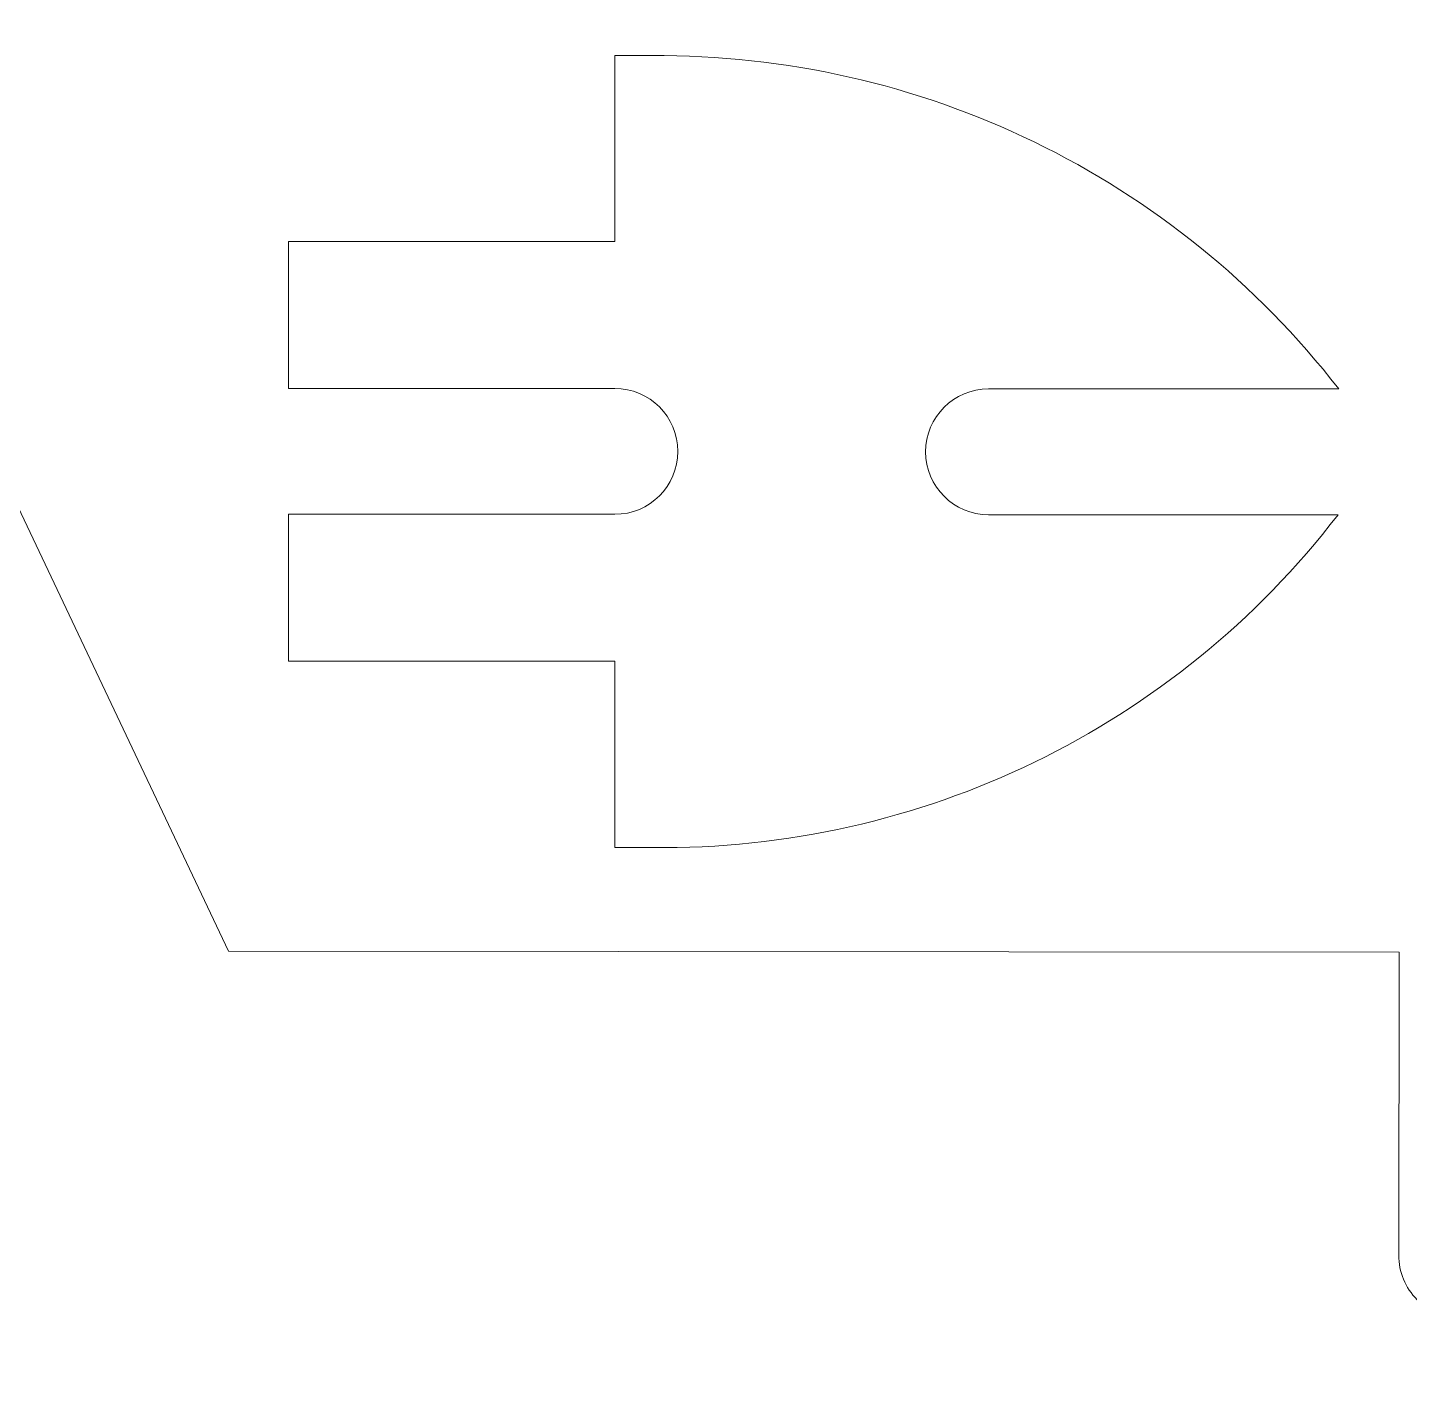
# Model space of a CAD drawing. Header units: millimetres. Extents: x -143 to 143, y -129 to 129.
# Drawn here: x -81.82 to -50.17, y 12.22 to 43.66 of the extents above; entities that cross this region are included whole.
import ezdxf

# ---------------------------------------------------------------- set-up
doc = ezdxf.new("R2010")
doc.units = ezdxf.units.MM
doc.header["$MEASUREMENT"] = 0
doc.layers.add('Camada 1', color=7, linetype='Continuous')

msp = doc.modelspace()

# ---------------------------------------------------------------- linework, layer by layer
at = {"layer": 'Camada 1', "color": 250, "lineweight": 9}
for points, knots in [([(-106.889, -2.3357), (-106.889, -2.3357), (-97.3063, -2.3357), (-97.3063, -2.3357), (-97.3063, -2.3357), (-97.3063, -2.3357), (-97.3097, -5.6576), (-97.3097, -5.6576), (-97.3097, -5.6576), (-97.3097, -5.941), (-97.1981, -6.2129), (-96.9981, -6.4136), (-96.9981, -6.4136), (-96.7982, -6.6143), (-96.5265, -6.7273), (-96.2432, -6.7278), (-96.2432, -6.7278), (-96.2432, -6.7278), (-87.2691, -6.7365), (-87.2691, -6.7365), (-87.2691, -6.7365), (-87.2691, -6.7365), (-87.2446, 17.8331), (-87.2446, 17.8331), (-87.2446, 17.8331), (-87.2446, 17.8331), (-84.3602, 17.8308), (-84.3602, 17.8308), (-84.3602, 17.8308), (-84.3602, 17.8308), (-84.3847, -6.7399), (-84.3847, -6.7399), (-84.3847, -6.7399), (-84.3847, -6.7399), (-47.5511, -6.7766), (-47.5511, -6.7766), (-47.5511, -6.7766), (-44.0525, -6.3301), (-41.3343, -3.5119), (-41.0144, 0.0005), (-41.0144, 0.0005), (-41.0144, 0.0005), (-64.4869, 0.0238), (-64.4869, 0.0238), (-64.4869, 0.0238), (-64.4869, 0.0238), (-64.4835, 2.9081), (-64.4835, 2.9081), (-64.4835, 2.9081), (-64.4835, 2.9081), (-27.2651, 2.8708), (-27.2651, 2.8708), (-27.2651, 2.8708), (-23.1373, 2.8904), (-19.0254, 3.3846), (-15.0104, 4.3437), (-15.0104, 4.3437), (-3.2653, 6.6001), (8.2333, 9.9911), (19.3234, 14.4689), (19.3234, 14.4689), (19.3234, 14.4689), (24.5537, 10.511), (24.5537, 10.511), (24.5537, 10.511), (23.1937, 7.8748), (23.8148, 4.6504), (26.0567, 2.708), (26.0567, 2.708), (28.2986, 0.7656), (31.5787, 0.6102), (33.9943, 2.3317), (33.9943, 2.3317), (36.4099, 4.0533), (37.3332, 7.2046), (36.2287, 9.9576), (36.2287, 9.9576), (35.1242, 12.7106), (32.2789, 14.3499), (29.3433, 13.9246), (29.3433, 13.9246), (29.3433, 13.9246), (28.5083, 16.8082), (28.5083, 16.8082), (28.5083, 16.8082), (28.5083, 16.8082), (36.869, 18.9378), (36.869, 18.9378), (36.869, 18.9378), (39.8179, 19.4827), (42.5127, 20.9633), (44.5538, 23.1603), (44.5538, 23.1603), (45.4014, 23.9638), (46.1745, 24.8425), (46.8636, 25.7855), (46.8636, 25.7855), (48.1015, 27.2507), (49.1692, 28.8517), (50.046, 30.5577), (50.046, 30.5577), (50.046, 30.5577), (-4.3869, 30.6127), (-4.3869, 30.6127), (-4.3869, 30.6127), (-4.3869, 30.6127), (-4.3845, 33.4971), (-4.3845, 33.4971), (-4.3845, 33.4971), (-4.3845, 33.4971), (51.1667, 33.4409), (51.1667, 33.4409), (51.1667, 33.4409), (51.1667, 33.4409), (51.1737, 40.5664), (51.1737, 40.5664), (51.1737, 40.5664), (51.5615, 51.8227), (44.4181, 61.9642), (33.6888, 65.3898), (33.6888, 65.3898), (25.9602, 67.0757), (18.2441, 62.4972), (16.0202, 54.9059), (16.0202, 54.9059), (14.2823, 49.4549), (10.7103, 44.7738), (5.9115, 41.6583), (5.9115, 41.6583), (5.9115, 41.6583), (-47.4976, 45.5449), (-47.4976, 45.5449), (-47.4976, 45.5449), (-47.4976, 45.5449), (-47.5286, 15.5187), (-47.5286, 15.5187), (-47.5286, 15.5187), (-47.5286, 14.7225), (-48.1747, 14.0773), (-48.9707, 14.0774), (-48.9707, 14.0774), (-49.3537, 14.0773), (-49.7209, 14.2296), (-49.9914, 14.5007), (-49.9914, 14.5007), (-50.2619, 14.7715), (-50.413, 15.139), (-50.413, 15.5218), (-50.413, 15.5218), (-50.413, 15.5218), (-50.4064, 22.4646), (-50.4064, 22.4646), (-50.4064, 22.4646), (-50.4064, 22.4646), (-77.2194, 22.4914), (-77.2194, 22.4914), (-77.2194, 22.4914), (-77.2194, 22.4914), (-84.4578, 37.7645), (-84.4578, 37.7645), (-84.4578, 37.7645), (-84.4578, 37.7645), (-85.6367, 37.7658), (-85.6367, 37.7658), (-85.6367, 37.7658), (-85.6367, 37.7658), (-86.5147, 31.5637), (-86.5147, 31.5637), (-86.5147, 31.5637), (-86.5147, 31.5637), (-89.3705, 31.968), (-89.3705, 31.968), (-89.3705, 31.968), (-89.3705, 31.968), (-88.5494, 37.7687), (-88.5494, 37.7687), (-88.5494, 37.7687), (-88.5494, 37.7687), (-129.7632, 37.8004), (-129.7632, 37.8004), (-129.7632, 37.8004), (-133.229, 37.4104), (-136.2583, 35.284), (-137.8031, 32.157), (-137.8031, 32.157), (-137.8031, 32.157), (-141.007, 32.161), (-141.007, 32.161), (-141.007, 32.161), (-141.5738, 32.1617), (-142.1176, 31.9371), (-142.5188, 31.5368), (-142.5188, 31.5368), (-142.92, 31.1364), (-143.1462, 30.593), (-143.1462, 30.0262), (-143.1462, 30.0262), (-143.1462, 30.0262), (-143.1477, 28.7975), (-143.1477, 28.7975), (-143.1477, 28.7975), (-143.1477, 28.7975), (-137.8063, 28.7918), (-137.8063, 28.7918), (-137.8063, 28.7918), (-137.8063, 28.7918), (-137.8088, 25.9075), (-137.8088, 25.9075), (-137.8088, 25.9075), (-137.8088, 25.9075), (-143.1502, 25.9132), (-143.1502, 25.9132), (-143.1502, 25.9132), (-143.1502, 25.9132), (-143.1518, 24.6847), (-143.1518, 24.6847), (-143.1518, 24.6847), (-143.1518, 24.118), (-142.9276, 23.5744), (-142.5271, 23.1734), (-142.5271, 23.1734), (-142.1269, 22.7723), (-141.5835, 22.5468), (-141.0169, 22.5463), (-141.0169, 22.5463), (-141.0169, 22.5463), (-137.2669, 22.5428), (-137.2669, 22.5428), (-137.2669, 22.5428), (-132.5178, 9.2724), (-120.835, -0.2954), (-106.889, -2.3357)], [0, 0, 0, 0, 0.0169492, 0.0169492, 0.0169492, 0.0169492, 0.0338983, 0.0338983, 0.0338983, 0.0338983, 0.0508475, 0.0508475, 0.0508475, 0.0508475, 0.0677966, 0.0677966, 0.0677966, 0.0677966, 0.0847458, 0.0847458, 0.0847458, 0.0847458, 0.1016949, 0.1016949, 0.1016949, 0.1016949, 0.1186441, 0.1186441, 0.1186441, 0.1186441, 0.1355932, 0.1355932, 0.1355932, 0.1355932, 0.1525424, 0.1525424, 0.1525424, 0.1525424, 0.1694915, 0.1694915, 0.1694915, 0.1694915, 0.1864407, 0.1864407, 0.1864407, 0.1864407, 0.2033898, 0.2033898, 0.2033898, 0.2033898, 0.220339, 0.220339, 0.220339, 0.220339, 0.2372881, 0.2372881, 0.2372881, 0.2372881, 0.2542373, 0.2542373, 0.2542373, 0.2542373, 0.2711864, 0.2711864, 0.2711864, 0.2711864, 0.2881356, 0.2881356, 0.2881356, 0.2881356, 0.3050847, 0.3050847, 0.3050847, 0.3050847, 0.3220339, 0.3220339, 0.3220339, 0.3220339, 0.3389831, 0.3389831, 0.3389831, 0.3389831, 0.3559322, 0.3559322, 0.3559322, 0.3559322, 0.3728814, 0.3728814, 0.3728814, 0.3728814, 0.3898305, 0.3898305, 0.3898305, 0.3898305, 0.4067797, 0.4067797, 0.4067797, 0.4067797, 0.4237288, 0.4237288, 0.4237288, 0.4237288, 0.440678, 0.440678, 0.440678, 0.440678, 0.4576271, 0.4576271, 0.4576271, 0.4576271, 0.4745763, 0.4745763, 0.4745763, 0.4745763, 0.4915254, 0.4915254, 0.4915254, 0.4915254, 0.5084746, 0.5084746, 0.5084746, 0.5084746, 0.5254237, 0.5254237, 0.5254237, 0.5254237, 0.5423729, 0.5423729, 0.5423729, 0.5423729, 0.559322, 0.559322, 0.559322, 0.559322, 0.5762712, 0.5762712, 0.5762712, 0.5762712, 0.5932203, 0.5932203, 0.5932203, 0.5932203, 0.6101695, 0.6101695, 0.6101695, 0.6101695, 0.6271186, 0.6271186, 0.6271186, 0.6271186, 0.6440678, 0.6440678, 0.6440678, 0.6440678, 0.6610169, 0.6610169, 0.6610169, 0.6610169, 0.6779661, 0.6779661, 0.6779661, 0.6779661, 0.6949153, 0.6949153, 0.6949153, 0.6949153, 0.7118644, 0.7118644, 0.7118644, 0.7118644, 0.7288136, 0.7288136, 0.7288136, 0.7288136, 0.7457627, 0.7457627, 0.7457627, 0.7457627, 0.7627119, 0.7627119, 0.7627119, 0.7627119, 0.779661, 0.779661, 0.779661, 0.779661, 0.7966102, 0.7966102, 0.7966102, 0.7966102, 0.8135593, 0.8135593, 0.8135593, 0.8135593, 0.8305085, 0.8305085, 0.8305085, 0.8305085, 0.8474576, 0.8474576, 0.8474576, 0.8474576, 0.8644068, 0.8644068, 0.8644068, 0.8644068, 0.8813559, 0.8813559, 0.8813559, 0.8813559, 0.8983051, 0.8983051, 0.8983051, 0.8983051, 0.9152542, 0.9152542, 0.9152542, 0.9152542, 0.9322034, 0.9322034, 0.9322034, 0.9322034, 0.9491525, 0.9491525, 0.9491525, 0.9491525, 0.9661017, 0.9661017, 0.9661017, 0.9661017, 1, 1, 1, 1]), ([(-67.5164, 24.8642), (-67.5164, 24.8642), (-68.371, 24.8643), (-68.371, 24.8643), (-68.371, 24.8643), (-68.371, 24.8643), (-68.371, 29.1374), (-68.371, 29.1374), (-68.371, 29.1374), (-68.371, 29.1374), (-75.849, 29.1373), (-75.849, 29.1373), (-75.849, 29.1373), (-75.849, 29.1373), (-75.849, 32.5024), (-75.849, 32.5024), (-75.849, 32.5024), (-75.849, 32.5024), (-68.371, 32.5024), (-68.371, 32.5024), (-68.371, 32.5024), (-67.5746, 32.5024), (-66.9289, 33.1482), (-66.9289, 33.9446), (-66.9289, 33.9446), (-66.9289, 34.7411), (-67.5746, 35.3868), (-68.3711, 35.3868), (-68.3711, 35.3868), (-68.3711, 35.3868), (-75.849, 35.3867), (-75.849, 35.3867), (-75.849, 35.3867), (-75.849, 35.3867), (-75.849, 38.7518), (-75.849, 38.7518), (-75.849, 38.7518), (-75.849, 38.7518), (-72.3664, 38.7518), (-72.3664, 38.7518), (-72.3664, 38.7518), (-72.3664, 38.7518), (-68.3711, 38.7518), (-68.3711, 38.7518), (-68.3711, 38.7518), (-68.3711, 38.7518), (-68.3711, 43.0142), (-68.3711, 43.0142), (-68.3711, 43.0142), (-68.3711, 43.0142), (-67.5271, 43.0142), (-67.5271, 43.0142), (-67.5271, 43.0142), (-61.377, 43.0615), (-55.557, 40.2368), (-51.7889, 35.3761), (-51.7889, 35.3761), (-51.7889, 35.3761), (-59.8088, 35.3761), (-59.8088, 35.3761), (-59.8088, 35.3761), (-60.6054, 35.3761), (-61.251, 34.7305), (-61.251, 33.934), (-61.251, 33.934), (-61.251, 33.1375), (-60.6054, 32.4918), (-59.8088, 32.4918), (-59.8088, 32.4918), (-59.8088, 32.4918), (-51.8037, 32.4917), (-51.8037, 32.4917), (-51.8037, 32.4917), (-55.5468, 27.6156), (-61.3697, 24.7891), (-67.5165, 24.8642)], [0, 0, 0, 0, 0.05, 0.05, 0.05, 0.05, 0.1, 0.1, 0.1, 0.1, 0.15, 0.15, 0.15, 0.15, 0.2, 0.2, 0.2, 0.2, 0.25, 0.25, 0.25, 0.25, 0.3, 0.3, 0.3, 0.3, 0.35, 0.35, 0.35, 0.35, 0.4, 0.4, 0.4, 0.4, 0.45, 0.45, 0.45, 0.45, 0.5, 0.5, 0.5, 0.5, 0.55, 0.55, 0.55, 0.55, 0.6, 0.6, 0.6, 0.6, 0.65, 0.65, 0.65, 0.65, 0.7, 0.7, 0.7, 0.7, 0.75, 0.75, 0.75, 0.75, 0.8, 0.8, 0.8, 0.8, 0.85, 0.85, 0.85, 0.85, 0.9, 0.9, 0.9, 0.9, 1, 1, 1, 1])]:
    msp.add_open_spline(points, degree=3, knots=knots, dxfattribs=at)

doc.saveas('drawing.dxf')
